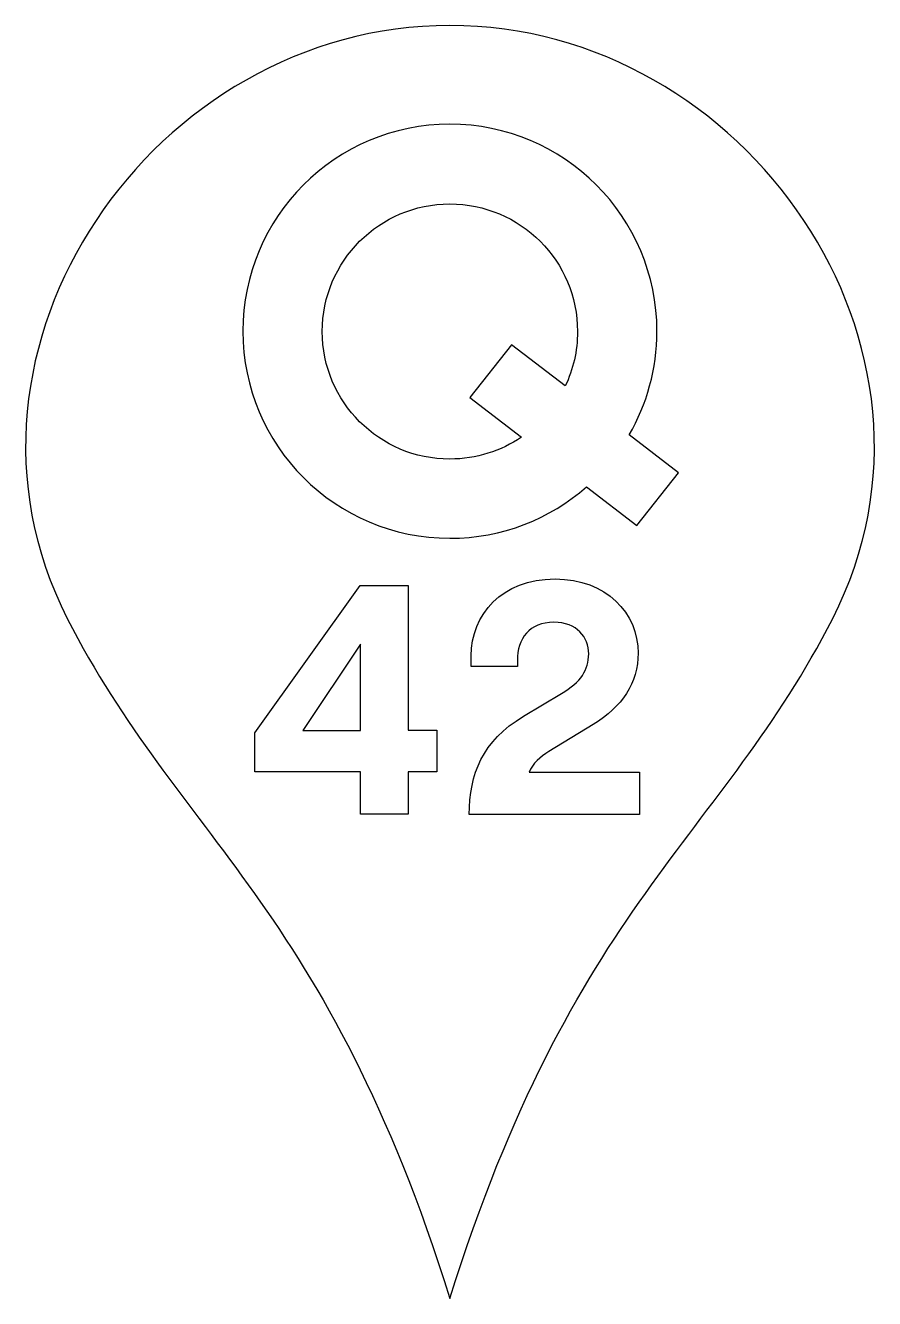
# Model space of a CAD drawing. Extents: x 0 to 33.3, y -50 to 0.
import ezdxf

# ---------------------------------------------------------------- set-up
doc = ezdxf.new("R2010")
doc.units = 0
doc.header["$MEASUREMENT"] = 0
doc.layers.add('(Unsaved)_Sketch1', color=7, linetype='Continuous')

msp = doc.modelspace()

# ---------------------------------------------------------------- linework, layer by layer
at = {"layer": '(Unsaved)_Sketch1'}
for p, q in [((19.08, -12.54), (17.44, -14.61)), ((21.19, -14.16), (19.08, -12.54)), ((17.44, -14.61), (19.47, -16.17)), ((25.64, -17.57), (23.7, -16.08)), ((24, -19.64), (25.64, -17.57)), ((22.02, -18.12), (24, -19.64)), ((9, -27.78), (13.14, -21.99)), ((13.14, -21.99), (15.02, -21.99)), ((15.02, -21.99), (15.02, -27.68)), ((13.15, -24.3), (10.88, -27.69)), ((13.15, -27.69), (13.15, -24.3)), ((19.32, -25.18), (17.5, -25.18)), ((19.55, -27.13), (21.04, -26.24)), ((22.29, -27.45), (20.55, -28.51)), ((9, -29.32), (9, -27.78)), ((10.88, -27.69), (13.15, -27.69)), ((15.02, -27.68), (16.15, -27.68)), ((16.15, -27.68), (16.15, -29.32)), ((13.15, -29.32), (9, -29.32)), ((13.15, -30.98), (13.15, -29.32)), ((16.15, -29.32), (15.02, -29.32)), ((15.02, -29.32), (15.02, -30.98)), ((19.77, -29.33), (24.1, -29.33)), ((24.1, -29.33), (24.1, -30.99)), ((15.02, -30.98), (13.15, -30.98)), ((24.1, -30.99), (17.42, -30.99))]:
    msp.add_line(p, q, dxfattribs=at)
for points, degree in [([(16.66, 0), (5.07, 0), (-3.79, -12.65), (1.64, -23.29)], 3), ([(31.69, -23.29), (37.12, -12.65), (28.25, 0), (16.66, 0)], 3), ([(16.66, -3.88), (12.17, -3.88), (8.53, -7.52), (8.53, -12.01)], 3), ([(24.79, -12.01), (24.79, -7.52), (21.15, -3.88), (16.66, -3.88)], 3), ([(11.65, -12.02), (11.65, -9.25), (13.89, -7.01), (16.66, -7.01)], 3), ([(16.66, -7.01), (19.43, -7.01), (21.67, -9.25), (21.67, -12.02)], 3), ([(8.53, -12.01), (8.53, -16.5), (12.17, -20.14), (16.66, -20.14)], 3), ([(16.66, -17.03), (13.89, -17.03), (11.65, -14.79), (11.65, -12.02)], 3), ([(21.67, -12.02), (21.67, -12.79), (21.5, -13.51), (21.19, -14.16)], 3), ([(23.7, -16.08), (24.39, -14.88), (24.79, -13.5), (24.79, -12.01)], 3), ([(19.47, -16.17), (18.67, -16.71), (17.7, -17.03), (16.66, -17.03)], 3), ([(16.66, -20.14), (18.72, -20.14), (20.59, -19.38), (22.02, -18.12)], 3), ([(17.49, -24.76), (17.51, -23.14), (18.69, -21.74), (20.79, -21.74)], 3), ([(20.79, -21.74), (22.81, -21.74), (24.05, -23.08), (24.05, -24.65)], 3), ([(1.64, -23.29), (6.02, -31.9), (11.84, -34.57), (16.66, -50)], 3), ([(16.66, -50), (21.48, -34.57), (27.3, -31.9), (31.69, -23.29)], 3), ([(20.74, -23.44), (19.78, -23.44), (19.31, -24.09), (19.31, -24.94)], 3), ([(22.11, -24.68), (22.11, -24.02), (21.65, -23.44), (20.74, -23.44)], 3), ([(17.5, -25.18), (17.49, -24.98), (17.49, -24.76)], 2), ([(19.31, -24.94), (19.31, -25.11), (19.32, -25.18)], 2), ([(21.04, -26.24), (21.81, -25.78), (22.11, -25.31), (22.11, -24.68)], 3), ([(24.05, -24.65), (24.05, -25.82), (23.41, -26.77), (22.29, -27.45)], 3), ([(17.42, -30.99), (17.43, -29.4), (17.93, -28.11), (19.55, -27.13)], 3), ([(20.55, -28.51), (20.2, -28.73), (19.91, -28.98), (19.77, -29.33)], 3)]:
    msp.add_open_spline(points, degree=degree, dxfattribs=at)

doc.saveas('drawing.dxf')
